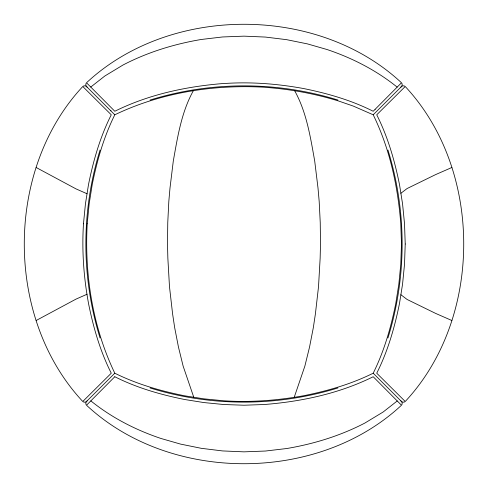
<?xml version="1.0" encoding="UTF-8"?>
<svg xmlns="http://www.w3.org/2000/svg" width="488" height="488" viewBox="0 0 488 488"><rect width="100%" height="100%" fill="white"/><g stroke="black" fill="none" stroke-linecap="round" stroke-linejoin="round"><path stroke-width="0.73" d="M100.046 150.072C81.148 210.828 81.148 277.172 100.046 337.928M387.954 337.928C406.852 277.172 406.852 210.828 387.954 150.072M294.24 397.238L304.86 366.128L309.544 347.066L313.326 327.655L315.407 313.845L318.518 286.682L320.146 258.164L320.5 244L320.238 222.559L319.176 201.349L318.005 188.051L314.699 160.979C310.417 137.097 306.616 112.289 294.715 90.835M86.095 83.259L85.742 85.077L87.108 87.108L114.643 114.643M401.905 404.741L402.258 402.923L400.892 400.892L373.357 373.357M193.285 90.835C181.383 112.289 177.583 137.097 173.301 160.979L169.995 188.051L168.824 201.349L167.762 222.559L167.5 244L167.854 258.164L169.482 286.682L172.593 313.845L174.674 327.655L178.456 347.066L183.14 366.128L193.76 397.238M114.643 373.357L87.108 400.892L85.742 402.923L86.095 404.741M373.357 114.643L400.892 87.108L402.258 85.077L401.905 83.259M400.892 87.108L402.923 85.742L404.741 86.095M87.108 400.892L85.077 402.258L83.259 401.905M90.762 87.047L104.859 75.988L123.074 64.977C147.565 52.228 174.149 44.048 201.318 39.467L222.552 36.966L244 36.149L265.441 37.07L286.651 39.674L307.409 43.889L327.021 49.52C352.33 58.005 376.352 70.333 397.165 87.12M397.238 400.953L383.141 412.012L364.926 423.023C340.435 435.772 313.851 443.952 286.682 448.533L265.448 451.034L244 451.851L222.559 450.93L201.349 448.326L180.59 444.11L160.979 438.48C135.67 429.995 111.648 417.667 90.835 400.88M400.88 193.285L407.071 188.551L435.656 174.582L451.851 167.5M36.161 320.5L75.988 299.126L87.047 294.24M83.259 86.095L85.077 85.742L87.108 87.108M404.741 401.905L402.923 402.258L400.892 400.892M150.072 100.046C210.828 81.148 277.172 81.148 337.928 100.046M337.928 387.954C277.166 406.797 210.834 406.882 150.072 387.954M451.851 320.5L435.656 313.418L407.071 299.449L400.88 294.715M87.047 193.76L75.988 188.874L36.161 167.5M83.478 223.791C81.807 250.179 83.637 276.708 88.389 302.706L88.468 303.237C93.299 327.32 100.168 351.207 111.264 373.204L82.777 401.49C4.782 317.956 4.782 170.044 82.777 86.51L111.264 114.796C100.168 136.792 93.299 160.68 88.468 184.763L85.431 203.941L83.478 223.791M87.212 223.791C84.4 274.738 92.628 327.009 114.796 373.204C136.835 384.154 160.692 391.022 184.763 395.823L203.941 398.849L223.791 400.788C250.185 402.496 276.696 400.575 302.706 395.902L303.237 395.823C327.308 391.022 351.165 384.154 373.204 373.204C384.16 351.165 391.016 327.308 395.823 303.237L398.849 284.059L400.788 264.209L401.49 244L400.788 223.791C397.891 186.3 389.802 148.724 373.204 114.796L353.336 106.103L338.282 100.906C314.967 93.733 290.86 89.28 266.546 87.437L264.209 87.212C213.262 84.4 160.991 92.628 114.796 114.796C103.84 136.835 96.984 160.692 92.177 184.763L89.151 203.941L87.212 223.791M405.223 244L404.522 264.209L402.57 284.059L399.532 303.237C394.7 327.32 387.832 351.207 376.736 373.204L405.223 401.49C483.218 317.956 483.218 170.044 405.223 86.51L376.736 114.796C387.832 136.792 394.7 160.68 399.532 184.763L402.57 203.941L404.522 223.791L405.223 244M375.138 109.306L373.204 111.264C351.207 100.162 327.32 93.312 303.237 88.474C277.831 83.863 251.918 81.807 226.121 83.399L223.791 83.478C186.288 86.419 148.651 94.471 114.796 111.264L86.51 82.777C170.044 4.782 317.956 4.782 401.49 82.777L375.138 109.306M114.796 376.736L86.51 405.223C170.044 483.218 317.956 483.218 401.49 405.223L373.204 376.736C339.337 393.523 301.712 401.581 264.209 404.522L244 405.223L223.791 404.522L203.941 402.57L184.763 399.526C160.68 394.688 136.792 387.838 114.796 376.736M110.611 110.416L110.855 110.8L110.611 110.416"/></g></svg>
